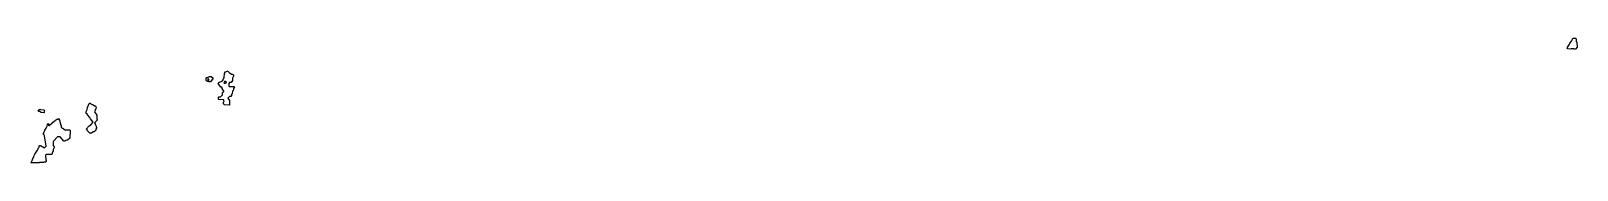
# Model space of a CAD drawing. Header units: millimetres. Extents: x 0 to 6254, y 0 to 505.
import ezdxf

# ---------------------------------------------------------------- set-up
doc = ezdxf.new("R2010")
doc.units = ezdxf.units.MM
doc.layers.add('M', color=7, linetype='Continuous')

msp = doc.modelspace()

# ---------------------------------------------------------------- linework, layer by layer
at = {"layer": 'M'}
for points in [[(6216, 462.1), (6213.3, 465.8), (6223, 480.1), (6224.1, 484.4), (6230.6, 493), (6236.6, 503.7), (6238.8, 505.2), (6247.5, 505.2), (6250.3, 501.6), (6250.3, 491.6), (6252.4, 488.7), (6253.5, 468.6), (6247.5, 460.7), (6242, 460.7), (6240.9, 462.1), (6229.1, 462.1), (6228, 460.7), (6216, 462.1)], [(718.3, 330.7), (717.1, 329.3), (714.5, 329.3), (713.2, 330.7), (710.7, 330.7), (708.8, 332.9), (708.8, 341.5), (707.5, 343), (709.5, 345.2), (712, 343.8), (722, 349.5), (729.5, 349.5), (737.7, 343), (725.8, 327.9), (720.1, 328.6), (718.3, 330.7)], [(720, 334.4), (720, 338.6), (717, 340.7), (715.2, 338.6), (715.2, 335.9), (718.3, 332.4), (720, 334.4)], [(778.6, 244.4), (781.1, 251.5), (779.3, 255), (760.6, 256.4), (758.7, 258.6), (758.7, 265.9), (760.6, 268.1), (766.9, 268.1), (769.3, 269.5), (774.9, 275.9), (774.9, 283), (779.9, 288.7), (779.9, 290.1), (773.6, 301.5), (773.6, 304.3), (771.8, 306.4), (768.1, 306.4), (757.4, 321.5), (760.6, 326.6), (764.4, 326.6), (774.3, 332.3), (777.4, 335.9), (777.4, 338.7), (779.9, 341.6), (779.9, 344.4), (781.1, 345.9), (782.4, 361.6), (786.8, 368), (790.5, 369.5), (793, 372.4), (798.1, 369.5), (801.9, 365.2), (811.8, 359.5), (814.3, 359.5), (818.7, 355.9), (818.7, 351.5), (815, 342.9), (815, 340.1), (816.3, 338.7), (815, 337.2), (815, 332.9), (809.3, 325), (803.1, 325), (800, 321.5), (800, 311.6), (801.8, 309.5), (821.8, 309.5), (823.7, 307.3), (820, 301.5), (820, 298.7), (817.5, 292.9), (815, 290.1), (813.7, 280.1), (811.2, 277.2), (811.2, 272.9), (808.1, 269.3), (803.1, 269.3), (796.3, 261.5), (802.5, 253), (803.8, 238.7), (805, 237.2), (801.8, 233.6), (783, 235), (778.6, 238.6), (778.6, 244.4)], [(788, 329.3), (783.1, 329.3), (780.1, 324.4), (781.9, 322.3), (785.6, 322.3), (786.8, 321), (791.1, 325.8), (788, 329.3)], [(34.3, 207.9), (31.6, 207.9), (28.2, 211.5), (35.7, 218.1), (38.4, 216.6), (51.9, 215.2), (53.9, 213), (53.9, 204.3), (51.8, 202.1), (41, 203.6), (34.3, 207.9)], [(228.2, 130), (226.9, 134.3), (224.1, 137.2), (235.6, 149.5), (242.3, 153.7), (252.3, 164.4), (240.3, 178.6), (237.6, 184.3), (228.2, 194.3), (228.2, 195.8), (222.8, 200.1), (222.8, 208.7), (226.9, 215.8), (228.2, 224.4), (234.9, 240.2), (237, 242.3), (239.7, 242.3), (242.5, 239.5), (251.8, 235.2), (257.2, 230.9), (259.9, 230.9), (261.9, 228.7), (263.3, 222.9), (262, 221.5), (262, 217.2), (259.3, 214.3), (259.3, 211.5), (256.6, 207.2), (266, 193), (266, 177.3), (267.3, 175.9), (267.3, 172.9), (256.6, 162.9), (259.3, 158.7), (259.3, 155.9), (261.9, 153), (263.3, 145.9), (266, 143), (262, 137.2), (262, 132.9), (255.9, 126.4), (251.8, 126.4), (245.1, 120.7), (241.1, 120.7), (239.7, 119.3), (237.6, 120), (228.2, 130)], [(0, 1.5), (2.7, 4.4), (6.7, 13), (6.7, 15.8), (12.1, 24.4), (12.1, 27.3), (16.2, 35.9), (26.9, 51.6), (30.9, 61.6), (33.6, 64.4), (33.6, 68.7), (35.7, 70.9), (38.4, 70.9), (54.5, 60.9), (61.8, 67.3), (55.1, 110.1), (51.7, 115), (48.3, 117.2), (52.4, 121.6), (56.4, 133), (61.8, 140.2), (65.8, 148.7), (67.1, 157.3), (69.3, 159.5), (72.7, 155.8), (70.1, 153), (73.3, 150.9), (94.7, 170.9), (100.1, 172.3), (104.1, 176.6), (108.1, 176.6), (110.9, 179.5), (115.7, 173), (121, 153), (122.4, 151.6), (122.4, 144.4), (125.7, 140.9), (128.4, 140.9), (131.1, 138), (139.1, 133.8), (156.5, 133.8), (158.6, 131.6), (157.3, 100.1), (148.5, 92.2), (141.8, 90.7), (137.7, 87.9), (133.6, 87.9), (118.9, 105), (106.9, 105), (91.5, 88.6), (90.2, 85.8), (90.2, 70.1), (94.2, 65.9), (94.2, 62.9), (90.2, 54.4), (90.2, 48.7), (86.1, 40.1), (86.1, 37.2), (82.7, 33.6), (61.2, 33.6), (59.3, 31.5), (60.6, 11.6), (62, 10.1), (62, 5.8), (59.9, 3.6), (51.9, 3.6), (50.5, 2.1), (34.4, 2.1), (33.1, 0.7), (1.4, 0), (0, 1.5)]]:
    msp.add_lwpolyline(points, close=True, dxfattribs=at)

doc.saveas('drawing.dxf')
